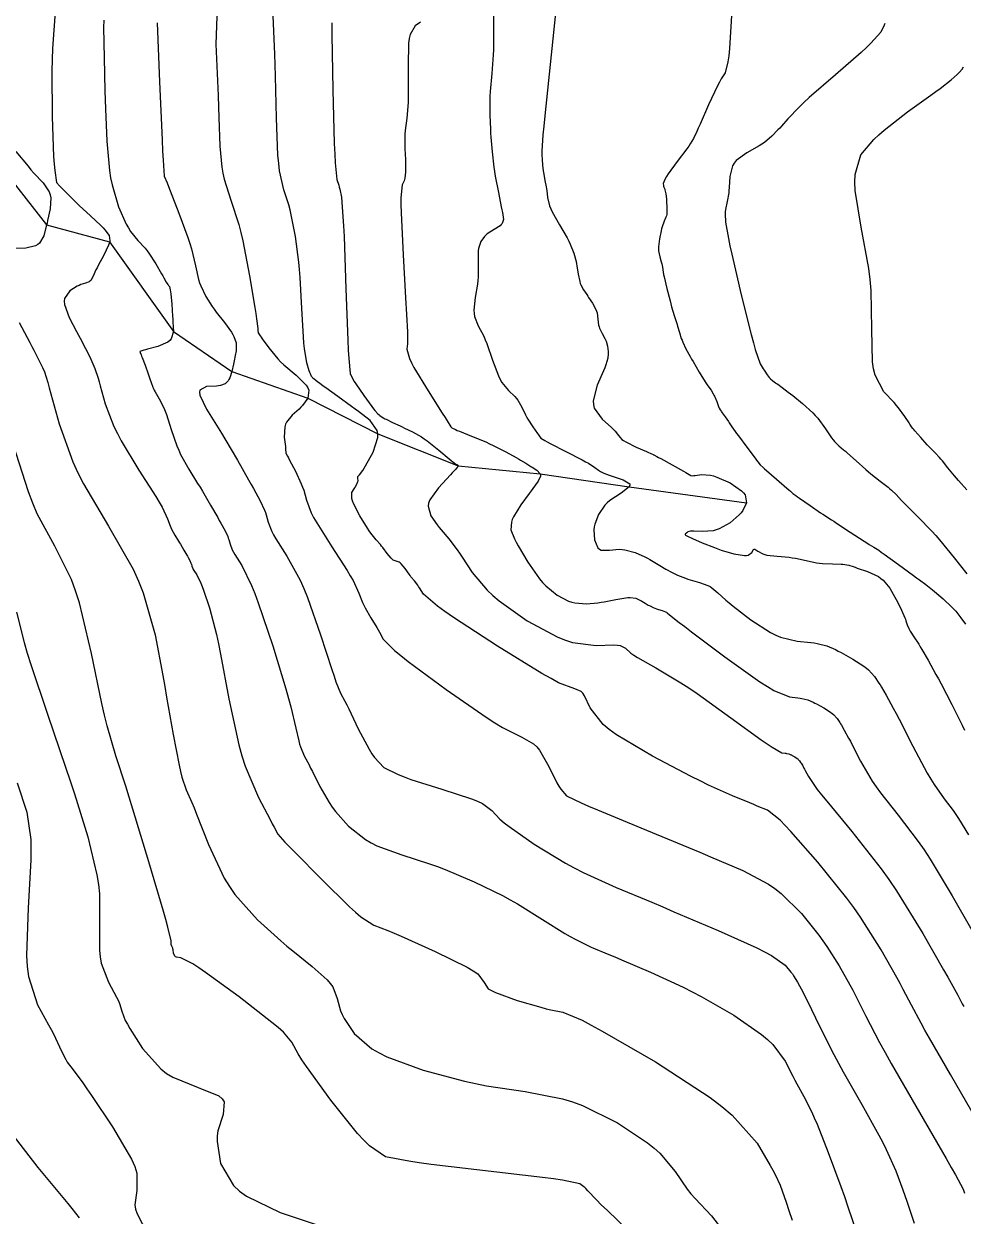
# Model space of a CAD drawing. Header units: metres. Extents: x 837117 to 838479, y 1189012 to 1191015.
# Drawn here: x 838246.1 to 838338.2, y 1189417.8 to 1189534.6 of the extents above; entities that cross this region are included whole.
import ezdxf

# ---------------------------------------------------------------- set-up
doc = ezdxf.new("R2010")
doc.units = ezdxf.units.M
doc.header["$LTSCALE"] = 0.3
for name, color, linetype in [('COTAS 10', 1, 'Continuous'), ('COTAS INT', 252, 'Continuous'), ('DRENAJE', 5, 'Continuous')]:
    doc.layers.add(name, color=color, linetype=linetype)

msp = doc.modelspace()

# ---------------------------------------------------------------- linework, layer by layer
at = {"layer": 'COTAS 10'}
for points in [[(838249.22, 1189535.81), (838248.96, 1189532.23), (838248.92, 1189531.14), (838248.9, 1189530), (838248.93, 1189525.53), (838249.07, 1189521.64), (838249.12, 1189520.88), (838249.17, 1189520.25), (838249.36, 1189519.1), (838249.65, 1189518.77), (838249.75, 1189518.65), (838249.87, 1189518.53), (838250.38, 1189518), (838251.08, 1189517.31), (838251.32, 1189517.09), (838251.58, 1189516.84), (838252.67, 1189515.83), (838253.7, 1189514.86), (838253.91, 1189514.64), (838254.1, 1189514.44), (838254.52, 1189513.91), (838254.58, 1189513.38), (838254.53, 1189513.18), (838254.46, 1189512.96), (838253.99, 1189511.97), (838253.44, 1189510.97), (838253.32, 1189510.74), (838253.21, 1189510.52), (838252.93, 1189509.9), (838252.7, 1189509.5), (838252.63, 1189509.42), (838252.54, 1189509.35), (838252.19, 1189509.23), (838251.72, 1189509.09), (838251.56, 1189509.01), (838251.38, 1189508.92), (838250.65, 1189508.47), (838250.14, 1189507.72), (838250.11, 1189507.45), (838250.13, 1189507.15), (838250.59, 1189505.85), (838251.31, 1189504.48), (838251.49, 1189504.14), (838251.66, 1189503.83), (838252.19, 1189502.83), (838252.61, 1189502), (838252.71, 1189501.78), (838252.81, 1189501.57), (838253.1, 1189500.86), (838253.42, 1189499.92), (838253.52, 1189499.57), (838253.64, 1189499.18), (838254.13, 1189497.42), (838254.97, 1189495.2), (838255.31, 1189494.51), (838255.69, 1189493.78), (838257.42, 1189490.92), (838259.08, 1189488.32), (838259.42, 1189487.76), (838259.7, 1189487.28), (838260.24, 1189486.13), (838260.47, 1189485.47), (838260.54, 1189485.29), (838260.62, 1189485.12), (838260.95, 1189484.53), (838261.31, 1189483.96), (838261.41, 1189483.8), (838261.5, 1189483.65), (838261.83, 1189483.08), (838262.12, 1189482.58), (838262.18, 1189482.47), (838262.24, 1189482.36), (838262.41, 1189482.05), (838262.52, 1189481.81), (838262.55, 1189481.75), (838262.57, 1189481.7), (838262.62, 1189481.51), (838262.71, 1189481.27), (838262.75, 1189481.19), (838262.81, 1189481.09), (838263.09, 1189480.65), (838263.49, 1189479.84), (838263.62, 1189479.51), (838263.76, 1189479.14), (838264.33, 1189477.41), (838265.02, 1189474.81), (838265.22, 1189473.89), (838265.43, 1189472.88), (838266.25, 1189468.5), (838267.22, 1189464), (838267.52, 1189462.92), (838267.84, 1189461.91), (838269.13, 1189458.84), (838270.27, 1189456.7), (838270.49, 1189456.28), (838270.68, 1189455.93), (838271.02, 1189455.27), (838271.73, 1189454.48), (838272.15, 1189454.05), (838272.66, 1189453.52), (838275.3, 1189450.83), (838278.06, 1189448.14), (838278.66, 1189447.6), (838279.18, 1189447.17), (838280.43, 1189446.34), (838281.82, 1189445.82), (838282.42, 1189445.56), (838283.12, 1189445.26), (838286.45, 1189443.77), (838289.59, 1189442.21), (838290.17, 1189441.87), (838290.63, 1189441.56), (838291.26, 1189440.74), (838291.65, 1189440.11), (838291.96, 1189439.93), (838292.35, 1189439.73), (838294.49, 1189438.97), (838296.82, 1189438.3), (838297.33, 1189438.16), (838297.79, 1189438.05), (838298.97, 1189437.82), (838300.85, 1189437.02), (838301.75, 1189436.55), (838302.82, 1189435.97), (838308.04, 1189432.95), (838313.39, 1189429.46), (838314.55, 1189428.57), (838315.56, 1189427.73), (838318, 1189424.97), (838319.27, 1189422.8), (838319.53, 1189422.33), (838319.76, 1189421.91), (838320.26, 1189420.87), (838320.84, 1189419.2), (838321.11, 1189418.39), (838321.43, 1189417.43)], [(838276.31, 1189534.72), (838276.33, 1189533.56), (838276.44, 1189528.15), (838276.57, 1189522.92), (838276.61, 1189521.88), (838276.65, 1189521.02), (838276.83, 1189519.39), (838277.01, 1189518.83), (838277.06, 1189518.64), (838277.1, 1189518.45), (838277.26, 1189517.65), (838277.42, 1189515.74), (838277.46, 1189514.84), (838277.52, 1189513.79), (838277.71, 1189508.68), (838277.9, 1189503.66), (838277.94, 1189502.68), (838277.99, 1189501.86), (838278.11, 1189500.37), (838278.38, 1189499.83), (838278.51, 1189499.61), (838278.67, 1189499.36), (838279.46, 1189498.22), (838280.25, 1189497.14), (838280.41, 1189496.92), (838280.55, 1189496.75), (838280.83, 1189496.42), (838280.95, 1189496.33), (838280.99, 1189496.3), (838281.02, 1189496.27), (838281.16, 1189496.17), (838281.42, 1189496.01), (838281.53, 1189495.95), (838281.66, 1189495.89), (838282.27, 1189495.59), (838283.02, 1189495.24), (838283.23, 1189495.14), (838283.44, 1189495.04), (838284.22, 1189494.67), (838285.1, 1189494.17), (838285.38, 1189493.98), (838285.66, 1189493.77), (838286.81, 1189492.86), (838287.81, 1189492.02), (838288.01, 1189491.86), (838288.17, 1189491.73), (838288.46, 1189491.5), (838288.52, 1189491.48), (838288.54, 1189491.47), (838288.56, 1189491.46), (838288.64, 1189491.42), (838288.69, 1189491.36), (838288.69, 1189491.34), (838288.69, 1189491.32), (838288.66, 1189491.24), (838288.58, 1189491.15), (838288.56, 1189491.12), (838288.53, 1189491.09), (838288.44, 1189490.98), (838288.12, 1189490.64), (838287.96, 1189490.46), (838286.77, 1189489.19), (838285.92, 1189487.99), (838285.81, 1189487.69), (838285.75, 1189487.39), (838286.01, 1189486.44), (838286.66, 1189485.55), (838286.85, 1189485.31), (838287.05, 1189485.06), (838287.79, 1189484.17), (838288.61, 1189483.11), (838288.85, 1189482.77), (838289.11, 1189482.4), (838290.09, 1189480.88), (838291.54, 1189479.14), (838292.09, 1189478.63), (838292.71, 1189478.11), (838295.48, 1189476.16), (838298.46, 1189474.56), (838299.21, 1189474.27), (838299.92, 1189474.04), (838302.24, 1189473.75), (838303.96, 1189473.79), (838304.3, 1189473.77), (838304.58, 1189473.73), (838305.09, 1189473.48), (838305.62, 1189472.97), (838305.91, 1189472.78), (838306.26, 1189472.55), (838308.06, 1189471.55), (838310.52, 1189470.09), (838311.3, 1189469.58), (838312.12, 1189469.03), (838315.43, 1189466.66), (838318.38, 1189464.51), (838318.97, 1189464.1), (838319.46, 1189463.77), (838320.43, 1189463.23), (838320.74, 1189463.2), (838320.82, 1189463.19), (838320.89, 1189463.17), (838321.1, 1189463.12), (838321.29, 1189463.04), (838321.36, 1189463.01), (838321.42, 1189462.97), (838321.68, 1189462.83), (838321.93, 1189462.67), (838321.98, 1189462.62), (838322.03, 1189462.58), (838322.16, 1189462.44), (838322.26, 1189462.29), (838322.29, 1189462.25), (838322.32, 1189462.2), (838322.43, 1189462.02), (838322.58, 1189461.73), (838322.64, 1189461.61), (838322.71, 1189461.48), (838323.02, 1189460.89), (838323.89, 1189459.64), (838324.31, 1189459.1), (838324.81, 1189458.48), (838327.27, 1189455.53), (838330.15, 1189451.87), (838330.91, 1189450.8), (838331.66, 1189449.7), (838334.23, 1189445.53), (838336.27, 1189441.97), (838336.67, 1189441.25), (838337.01, 1189440.66), (838337.65, 1189439.48), (838337.97, 1189438.88), (838338.1, 1189438.65), (838338.25, 1189438.38)], [(838330.51, 1189534.67), (838330.46, 1189534.5), (838330.11, 1189533.83), (838329.15, 1189532.74), (838328.71, 1189532.31), (838328.19, 1189531.83), (838325.66, 1189529.62), (838323.11, 1189527.4), (838322.57, 1189526.91), (838322.1, 1189526.47), (838321, 1189525.34), (838320.38, 1189524.61), (838320.21, 1189524.42), (838320.04, 1189524.24), (838319.44, 1189523.62), (838318.71, 1189523.02), (838318.45, 1189522.85), (838318.18, 1189522.67), (838317, 1189522.01), (838315.94, 1189521.24), (838315.74, 1189520.99), (838315.58, 1189520.73), (838315.31, 1189519.67), (838315.27, 1189518.59), (838315.24, 1189518.32), (838315.21, 1189518.06), (838315.05, 1189517.22), (838314.9, 1189516.45), (838314.88, 1189516.23), (838314.86, 1189516.01), (838314.89, 1189515.2), (838315.18, 1189513.61), (838315.33, 1189512.9), (838315.52, 1189512.07), (838316.44, 1189508.1), (838317.42, 1189504.19), (838317.63, 1189503.39), (838317.82, 1189502.72), (838318.3, 1189501.34), (838318.6, 1189500.83), (838318.68, 1189500.71), (838318.75, 1189500.6), (838318.98, 1189500.25), (838319.19, 1189499.98), (838319.25, 1189499.91), (838319.31, 1189499.85), (838319.53, 1189499.66), (838319.81, 1189499.46), (838319.91, 1189499.39), (838320.01, 1189499.32), (838320.45, 1189499), (838321.05, 1189498.55), (838321.26, 1189498.39), (838321.49, 1189498.21), (838322.45, 1189497.44), (838323.45, 1189496.53), (838323.69, 1189496.26), (838323.93, 1189495.99), (838324.68, 1189494.97), (838325.29, 1189494.07), (838325.44, 1189493.88), (838325.57, 1189493.71), (838325.99, 1189493.29), (838326.47, 1189492.91), (838326.64, 1189492.76), (838326.84, 1189492.59), (838327.69, 1189491.83), (838328.64, 1189490.98), (838328.9, 1189490.76), (838329.15, 1189490.55), (838330.05, 1189489.84), (838330.83, 1189489.23), (838331.01, 1189489.08), (838331.17, 1189488.94), (838331.61, 1189488.51), (838332.14, 1189487.94), (838332.36, 1189487.72), (838332.6, 1189487.48), (838333.74, 1189486.35), (838335.11, 1189484.94), (838335.49, 1189484.51), (838335.88, 1189484.07), (838337.31, 1189482.32), (838338.53, 1189480.76)], [(838251.61, 1189417.68), (838250.88, 1189418.6), (838250.48, 1189419.08), (838250, 1189419.67), (838247.56, 1189422.6), (838244.91, 1189426.03)]]:
    msp.add_lwpolyline(points, dxfattribs=at)
at = {"layer": 'COTAS INT'}
for points in [[(838265.14, 1189538.08), (838264.97, 1189532.65), (838265.19, 1189527.62), (838265.23, 1189526.48), (838265.27, 1189525.45), (838265.35, 1189522.65), (838265.54, 1189520.58), (838265.64, 1189520.01), (838265.77, 1189519.43), (838266.43, 1189517.37), (838267.2, 1189514.98), (838267.41, 1189514.2), (838267.6, 1189513.37), (838268.26, 1189509.94), (838268.77, 1189506.86), (838268.87, 1189506.25), (838268.95, 1189505.74), (838269.08, 1189504.79), (838269.09, 1189504.57), (838269.09, 1189504.52), (838269.1, 1189504.47), (838269.12, 1189504.36), (838269.29, 1189504.08), (838269.39, 1189503.94), (838269.51, 1189503.76), (838270.14, 1189502.88), (838271.03, 1189501.81), (838271.31, 1189501.51), (838271.61, 1189501.23), (838272.84, 1189500.2), (838273.82, 1189499.24), (838273.97, 1189498.99), (838274.06, 1189498.75), (838273.96, 1189497.96), (838273.45, 1189497.26), (838273.29, 1189497.08), (838273.12, 1189496.9), (838272.45, 1189496.3), (838271.88, 1189495.62), (838271.78, 1189495.4), (838271.71, 1189495.16), (838271.67, 1189494.14), (838271.77, 1189493.23), (838271.78, 1189493.05), (838271.8, 1189492.91), (838271.81, 1189492.67), (838271.81, 1189492.64), (838271.81, 1189492.62), (838271.81, 1189492.62), (838271.83, 1189492.58), (838271.98, 1189492.28), (838272.07, 1189492.11), (838272.18, 1189491.9), (838272.75, 1189490.82), (838273.33, 1189489.58), (838273.46, 1189489.26), (838273.57, 1189488.96), (838273.83, 1189487.98), (838274.3, 1189486.73), (838274.54, 1189486.26), (838274.84, 1189485.74), (838276.32, 1189483.41), (838277.82, 1189481.09), (838278.13, 1189480.57), (838278.4, 1189480.11), (838278.97, 1189478.87), (838279.32, 1189477.96), (838279.45, 1189477.7), (838279.58, 1189477.43), (838280.16, 1189476.43), (838280.74, 1189475.49), (838280.88, 1189475.26), (838281, 1189475.04), (838281.36, 1189474.36), (838282.48, 1189473.23), (838283.08, 1189472.74), (838283.82, 1189472.16), (838287.53, 1189469.41), (838291.44, 1189466.7), (838292.29, 1189466.16), (838293.04, 1189465.7), (838294.94, 1189464.76), (838296.1, 1189464.1), (838296.4, 1189463.81), (838296.68, 1189463.47), (838297.6, 1189461.87), (838298.37, 1189460.28), (838298.57, 1189459.94), (838298.75, 1189459.66), (838299.33, 1189459.01), (838300.76, 1189458.32), (838301.48, 1189458), (838302.34, 1189457.64), (838306.59, 1189455.87), (838311.26, 1189453.95), (838312.38, 1189453.48), (838313.43, 1189453.04), (838316.59, 1189451.71), (838319.1, 1189450.36), (838319.74, 1189449.92), (838320.35, 1189449.44), (838322.35, 1189447.47), (838324.04, 1189445.37), (838324.45, 1189444.81), (838324.84, 1189444.26), (838326.05, 1189442.35), (838327.09, 1189440.49), (838327.36, 1189439.96), (838327.64, 1189439.44), (838328.6, 1189437.5), (838329.99, 1189434.85), (838330.53, 1189433.87), (838331.14, 1189432.79), (838333.9, 1189427.99), (838336.51, 1189423.5), (838337.02, 1189422.61), (838337.44, 1189421.87), (838338.18, 1189420.49), (838338.33, 1189420.09)], [(838253.98, 1189534.98), (838253.97, 1189534.26), (838254.01, 1189531.29), (838254.1, 1189528.06), (838254.13, 1189527.18), (838254.16, 1189526.29), (838254.28, 1189523.14), (838254.54, 1189520.25), (838254.65, 1189519.53), (838254.79, 1189518.85), (838255.43, 1189516.69), (838256.19, 1189515.01), (838256.39, 1189514.64), (838256.6, 1189514.3), (838257.32, 1189513.4), (838258.03, 1189512.65), (838258.22, 1189512.41), (838258.41, 1189512.16), (838259.08, 1189511.11), (838259.64, 1189510.15), (838259.76, 1189509.94), (838259.86, 1189509.76), (838260.11, 1189509.33), (838260.25, 1189509.11), (838260.29, 1189509.06), (838260.32, 1189509.01), (838260.41, 1189508.89), (838260.49, 1189508.56), (838260.52, 1189508.39), (838260.54, 1189508.19), (838260.64, 1189507.16), (838260.72, 1189505.98), (838260.74, 1189505.69), (838260.76, 1189505.41), (838260.81, 1189504.5), (838260.6, 1189503.77), (838260.45, 1189503.6), (838260.27, 1189503.45), (838259.28, 1189503.02), (838258.27, 1189502.75), (838258.07, 1189502.69), (838257.91, 1189502.65), (838257.6, 1189502.57), (838257.54, 1189502.54), (838257.53, 1189502.53), (838257.53, 1189502.52), (838257.54, 1189502.45), (838257.64, 1189502.21), (838257.69, 1189502.09), (838257.75, 1189501.94), (838258.04, 1189501.18), (838258.34, 1189500.34), (838258.41, 1189500.15), (838258.47, 1189499.96), (838258.65, 1189499.41), (838258.84, 1189498.89), (838258.92, 1189498.73), (838259.01, 1189498.57), (838259.4, 1189497.91), (838259.87, 1189497.01), (838260, 1189496.7), (838260.13, 1189496.36), (838260.59, 1189494.89), (838261.14, 1189493.28), (838261.32, 1189492.86), (838261.51, 1189492.44), (838262.32, 1189491), (838263.18, 1189489.62), (838263.42, 1189489.24), (838263.65, 1189488.86), (838264.45, 1189487.49), (838265.14, 1189486.28), (838265.3, 1189485.99), (838265.45, 1189485.73), (838265.86, 1189484.97), (838266.13, 1189484.4), (838266.18, 1189484.25), (838266.23, 1189484.12), (838266.35, 1189483.66), (838266.57, 1189483.09), (838266.68, 1189482.88), (838266.82, 1189482.64), (838267.5, 1189481.57), (838268.46, 1189479.62), (838268.78, 1189478.82), (838269.12, 1189477.91), (838270.53, 1189473.71), (838271.82, 1189469.48), (838272.09, 1189468.55), (838272.31, 1189467.73), (838272.81, 1189465.65), (838273.08, 1189464.39), (838273.17, 1189464.08), (838273.26, 1189463.8), (838273.62, 1189462.94), (838274.09, 1189462.03), (838274.25, 1189461.72), (838274.42, 1189461.38), (838275.14, 1189459.93), (838276.06, 1189458.34), (838276.35, 1189457.91), (838276.67, 1189457.49), (838277.96, 1189456.03), (838279.62, 1189454.73), (838280.17, 1189454.42), (838280.75, 1189454.12), (838283.18, 1189453.23), (838285.9, 1189452.36), (838286.67, 1189452.08), (838287.44, 1189451.79), (838290.28, 1189450.59), (838293.05, 1189449.23), (838293.79, 1189448.83), (838294.51, 1189448.43), (838296.97, 1189446.91), (838299.15, 1189445.54), (838299.68, 1189445.24), (838300.18, 1189444.96), (838301.74, 1189444.2), (838303.46, 1189443.48), (838304.07, 1189443.23), (838304.72, 1189442.95), (838307.55, 1189441.74), (838310.74, 1189440.26), (838311.62, 1189439.81), (838312.51, 1189439.34), (838315.71, 1189437.51), (838318.43, 1189435.64), (838319.02, 1189435.14), (838319.53, 1189434.66), (838320.76, 1189433.02), (838321.5, 1189431.55), (838321.7, 1189431.17), (838321.89, 1189430.8), (838322.57, 1189429.57), (838323.35, 1189428.03), (838323.6, 1189427.47), (838323.87, 1189426.84), (838324.97, 1189424.06), (838326.2, 1189420.73), (838326.55, 1189419.75), (838326.9, 1189418.75), (838328.19, 1189414.93)], [(838339.03, 1189428.08), (838336.93, 1189431.72), (838334.88, 1189435.27), (838334.44, 1189436.04), (838334.06, 1189436.74), (838333.13, 1189438.49), (838332.32, 1189440.05), (838332.02, 1189440.61), (838331.68, 1189441.23), (838330.14, 1189443.94), (838328.12, 1189447.14), (838327.46, 1189448.06), (838326.77, 1189449), (838323.94, 1189452.52), (838321.31, 1189455.51), (838320.74, 1189456.11), (838320.24, 1189456.61), (838319.01, 1189457.59), (838318.01, 1189458.01), (838317.66, 1189458.16), (838317.27, 1189458.32), (838315.59, 1189459.01), (838313.23, 1189460.07), (838312.42, 1189460.47), (838311.53, 1189460.91), (838307.74, 1189462.88), (838304.22, 1189464.98), (838303.5, 1189465.51), (838302.9, 1189466.01), (838301.64, 1189467.64), (838301.09, 1189468.82), (838300.93, 1189469.05), (838300.76, 1189469.22), (838300.12, 1189469.48), (838298.55, 1189470.09), (838297.8, 1189470.5), (838296.91, 1189471), (838292.55, 1189473.67), (838288.25, 1189476.48), (838287.39, 1189477.07), (838286.68, 1189477.59), (838285.32, 1189478.77), (838284.93, 1189479.37), (838284.83, 1189479.52), (838284.74, 1189479.66), (838284.41, 1189480.07), (838284.08, 1189480.47), (838283.99, 1189480.6), (838283.89, 1189480.73), (838283.5, 1189481.27), (838283.11, 1189481.74), (838283.02, 1189481.83), (838282.93, 1189481.9), (838282.63, 1189482), (838282.33, 1189482.11), (838282.24, 1189482.19), (838282.14, 1189482.28), (838281.74, 1189482.76), (838281.32, 1189483.33), (838281.2, 1189483.48), (838281.08, 1189483.62), (838280.66, 1189484.1), (838280.16, 1189484.74), (838280, 1189484.98), (838279.82, 1189485.24), (838279.07, 1189486.44), (838278.44, 1189487.63), (838278.34, 1189487.89), (838278.28, 1189488.12), (838278.3, 1189488.71), (838278.52, 1189489.08), (838278.57, 1189489.18), (838278.62, 1189489.26), (838278.78, 1189489.55), (838278.88, 1189489.79), (838278.89, 1189489.85), (838278.9, 1189489.9), (838278.88, 1189490.09), (838278.86, 1189490.25), (838278.88, 1189490.29), (838278.9, 1189490.33), (838279.04, 1189490.46), (838279.35, 1189490.88), (838279.49, 1189491.09), (838279.64, 1189491.35), (838280.36, 1189492.67), (838280.83, 1189494.12), (838280.83, 1189494.47), (838280.77, 1189494.79), (838280.07, 1189495.78), (838278.94, 1189496.65), (838278.6, 1189496.9), (838278.25, 1189497.16), (838276.92, 1189498.12), (838275.74, 1189498.97), (838275.49, 1189499.15), (838275.27, 1189499.31), (838274.78, 1189499.67), (838274.55, 1189499.85), (838274.5, 1189499.9), (838274.45, 1189499.94), (838274.34, 1189500.07), (838274.22, 1189500.34), (838274.18, 1189500.48), (838274.12, 1189500.64), (838273.89, 1189501.42), (838273.64, 1189502.82), (838273.59, 1189503.36), (838273.54, 1189503.97), (838273.4, 1189506.74), (838273.23, 1189509.77), (838273.17, 1189510.55), (838273.09, 1189511.3), (838272.76, 1189513.79), (838272.35, 1189515.91), (838272.23, 1189516.42), (838272.11, 1189516.9), (838271.63, 1189518.38), (838271.21, 1189520.23), (838271.13, 1189520.94), (838271.05, 1189521.75), (838270.89, 1189525.4), (838270.8, 1189529.5), (838270.77, 1189530.6), (838270.74, 1189531.67), (838270.59, 1189535.4)], [(838292.15, 1189535.97), (838292.17, 1189534.29), (838292.18, 1189532.57), (838292.17, 1189532.08), (838292.14, 1189531.59), (838292, 1189529.75), (838291.84, 1189527.99), (838291.82, 1189527.54), (838291.8, 1189527.11), (838291.8, 1189525.67), (838291.86, 1189524.32), (838291.88, 1189523.93), (838291.9, 1189523.54), (838292.02, 1189522.09), (838292.2, 1189520.58), (838292.26, 1189520.16), (838292.33, 1189519.72), (838292.64, 1189518.11), (838292.93, 1189516.71), (838292.99, 1189516.4), (838293.04, 1189516.14), (838293.13, 1189515.48), (838293.01, 1189515.07), (838292.92, 1189514.96), (838292.81, 1189514.85), (838292.22, 1189514.47), (838291.56, 1189514.06), (838291.41, 1189513.94), (838291.28, 1189513.81), (838290.92, 1189513.3), (838290.71, 1189512.63), (838290.68, 1189512.39), (838290.66, 1189512.14), (838290.66, 1189511.06), (838290.66, 1189509.83), (838290.63, 1189509.48), (838290.6, 1189509.12), (838290.38, 1189507.81), (838290.25, 1189506.57), (838290.27, 1189506.26), (838290.31, 1189505.97), (838290.68, 1189505.04), (838291.21, 1189504.03), (838291.36, 1189503.68), (838291.51, 1189503.31), (838292.06, 1189501.7), (838292.65, 1189500.14), (838292.82, 1189499.8), (838292.99, 1189499.49), (838293.65, 1189498.7), (838294.26, 1189498.11), (838294.41, 1189497.94), (838294.54, 1189497.76), (838294.93, 1189497.07), (838295.3, 1189496.33), (838295.41, 1189496.12), (838295.54, 1189495.91), (838296.03, 1189495.15), (838296.48, 1189494.51), (838296.56, 1189494.38), (838296.64, 1189494.27), (838296.79, 1189494.06), (838297.2, 1189493.81), (838297.44, 1189493.68), (838297.73, 1189493.53), (838299.26, 1189492.75), (838300.84, 1189491.92), (838301.17, 1189491.74), (838301.46, 1189491.58), (838302.11, 1189491.16), (838302.46, 1189490.9), (838302.55, 1189490.84), (838302.65, 1189490.78), (838302.99, 1189490.61), (838303.49, 1189490.42), (838303.68, 1189490.35), (838303.89, 1189490.28), (838304.86, 1189489.97), (838305.51, 1189489.56), (838305.53, 1189489.43), (838305.47, 1189489.28), (838304.68, 1189488.66), (838303.57, 1189487.93), (838303.31, 1189487.71), (838303.08, 1189487.48), (838302.44, 1189486.58), (838302.08, 1189485.62), (838302.03, 1189485.35), (838302, 1189485.08), (838302.05, 1189484.08), (838302.39, 1189483.31), (838302.54, 1189483.18), (838302.71, 1189483.08), (838303.52, 1189483.06), (838304.49, 1189483.16), (838304.77, 1189483.15), (838305.04, 1189483.11), (838306.04, 1189482.83), (838306.99, 1189482.41), (838307.24, 1189482.28), (838307.48, 1189482.16), (838308.29, 1189481.68), (838309.05, 1189481.22), (838309.26, 1189481.1), (838309.47, 1189480.99), (838310.21, 1189480.63), (838310.99, 1189480.32), (838311.22, 1189480.24), (838311.45, 1189480.16), (838312.34, 1189479.91), (838313.17, 1189479.61), (838313.38, 1189479.5), (838313.57, 1189479.39), (838314.14, 1189478.9), (838314.93, 1189478.17), (838315.26, 1189477.9), (838315.64, 1189477.59), (838317.38, 1189476.26), (838319.32, 1189475.01), (838319.82, 1189474.76), (838320.3, 1189474.56), (838321.91, 1189474.17), (838323.26, 1189474.03), (838323.58, 1189473.98), (838323.89, 1189473.93), (838324.81, 1189473.69), (838325.68, 1189473.33), (838325.95, 1189473.19), (838326.24, 1189473.05), (838327.39, 1189472.41), (838328.46, 1189471.71), (838328.7, 1189471.52), (838328.92, 1189471.34), (838329.5, 1189470.71), (838329.93, 1189470.06), (838330.05, 1189469.87), (838330.18, 1189469.66), (838330.65, 1189468.87), (838331.34, 1189467.59), (838331.61, 1189467.08), (838331.91, 1189466.51), (838333.25, 1189463.89), (838334.67, 1189461.24), (838335.01, 1189460.65), (838335.34, 1189460.12), (838336.33, 1189458.71), (838337.22, 1189457.56), (838337.47, 1189457.18), (838337.73, 1189456.79), (838338.71, 1189455.18)], [(838298.24, 1189535.68), (838297.71, 1189530.66), (838297.19, 1189525.61), (838297.09, 1189524.6), (838297.01, 1189523.76), (838296.89, 1189522.15), (838296.91, 1189521.64), (838296.92, 1189521.49), (838296.93, 1189521.34), (838296.98, 1189520.79), (838297.04, 1189520.22), (838297.07, 1189520.06), (838297.09, 1189519.89), (838297.21, 1189519.28), (838297.33, 1189518.65), (838297.36, 1189518.47), (838297.38, 1189518.29), (838297.45, 1189517.62), (838297.66, 1189516.79), (838297.78, 1189516.51), (838297.92, 1189516.21), (838298.64, 1189514.95), (838299.39, 1189513.67), (838299.55, 1189513.35), (838299.69, 1189513.06), (838300.05, 1189512.15), (838300.25, 1189511.35), (838300.3, 1189511.13), (838300.34, 1189510.91), (838300.47, 1189510.11), (838300.61, 1189509.38), (838300.67, 1189509.21), (838300.72, 1189509.05), (838300.98, 1189508.56), (838301.3, 1189508.11), (838301.4, 1189507.97), (838301.49, 1189507.82), (838301.87, 1189507.26), (838302.2, 1189506.65), (838302.26, 1189506.48), (838302.31, 1189506.31), (838302.4, 1189505.7), (838302.47, 1189505.12), (838302.51, 1189504.96), (838302.56, 1189504.81), (838302.81, 1189504.31), (838303.08, 1189503.82), (838303.14, 1189503.68), (838303.2, 1189503.55), (838303.34, 1189503.04), (838303.41, 1189502.55), (838303.41, 1189502.42), (838303.41, 1189502.3), (838303.38, 1189501.87), (838303.17, 1189501.22), (838303.07, 1189500.95), (838302.94, 1189500.64), (838302.32, 1189499.22), (838301.93, 1189497.7), (838301.95, 1189497.33), (838302.03, 1189496.98), (838302.8, 1189495.9), (838303.74, 1189495.08), (838303.93, 1189494.9), (838304.09, 1189494.74), (838304.4, 1189494.29), (838304.74, 1189493.92), (838304.91, 1189493.8), (838305.12, 1189493.68), (838306.14, 1189493.17), (838307.16, 1189492.73), (838307.35, 1189492.65), (838307.51, 1189492.57), (838307.8, 1189492.45), (838307.84, 1189492.42), (838307.85, 1189492.42), (838307.86, 1189492.41), (838307.88, 1189492.4), (838308.16, 1189492.25), (838308.33, 1189492.15), (838308.55, 1189492.04), (838309.66, 1189491.43), (838310.79, 1189490.82), (838311.01, 1189490.69), (838311.19, 1189490.59), (838311.5, 1189490.4), (838311.68, 1189490.37), (838311.79, 1189490.38), (838311.91, 1189490.39), (838312.54, 1189490.47), (838313.44, 1189490.42), (838313.73, 1189490.35), (838314.05, 1189490.24), (838315.35, 1189489.66), (838316.46, 1189488.9), (838316.66, 1189488.69), (838316.81, 1189488.48), (838316.95, 1189487.72), (838316.59, 1189486.95), (838316.43, 1189486.74), (838316.25, 1189486.53), (838315.35, 1189485.76), (838314.28, 1189485.16), (838313.98, 1189485.06), (838313.69, 1189484.97), (838312.65, 1189484.89), (838311.8, 1189484.94), (838311.62, 1189484.95), (838311.48, 1189484.94), (838311.2, 1189484.87), (838311.11, 1189484.78), (838311.08, 1189484.76), (838311.06, 1189484.74), (838310.97, 1189484.68), (838310.93, 1189484.63), (838310.93, 1189484.62), (838310.93, 1189484.6), (838310.99, 1189484.55), (838311.3, 1189484.39), (838311.46, 1189484.32), (838311.65, 1189484.23), (838312.62, 1189483.8), (838313.81, 1189483.32), (838314.15, 1189483.2), (838314.48, 1189483.08), (838315.72, 1189482.72), (838316.75, 1189482.54), (838316.95, 1189482.55), (838317.13, 1189482.57), (838317.47, 1189482.86), (838317.64, 1189483.15), (838317.7, 1189483.17), (838317.76, 1189483.18), (838318.05, 1189482.99), (838318.54, 1189482.71), (838318.74, 1189482.65), (838318.96, 1189482.59), (838319.97, 1189482.48), (838321.12, 1189482.38), (838321.43, 1189482.33), (838321.74, 1189482.28), (838322.81, 1189482.05), (838323.83, 1189481.84), (838324.12, 1189481.8), (838324.4, 1189481.76), (838325.39, 1189481.72), (838326.23, 1189481.7), (838326.41, 1189481.69), (838326.58, 1189481.68), (838326.97, 1189481.61), (838327.42, 1189481.46), (838327.6, 1189481.4), (838327.81, 1189481.32), (838328.82, 1189480.98), (838329.88, 1189480.48), (838330.12, 1189480.31), (838330.35, 1189480.12), (838331, 1189479.34), (838331.49, 1189478.47), (838331.62, 1189478.24), (838331.74, 1189478), (838332.14, 1189477.18), (838332.46, 1189476.46), (838332.52, 1189476.3), (838332.58, 1189476.16), (838332.71, 1189475.75), (838332.85, 1189475.39), (838332.92, 1189475.27), (838332.99, 1189475.13), (838333.35, 1189474.58), (838333.83, 1189473.85), (838333.98, 1189473.61), (838334.14, 1189473.35), (838334.76, 1189472.29), (838335.52, 1189470.91), (838335.76, 1189470.46), (838336.02, 1189469.98), (838337.06, 1189467.97), (838338.08, 1189465.94), (838338.32, 1189465.44)], [(838315.51, 1189535.98), (838315.28, 1189532.23), (838315.21, 1189531.5), (838315.14, 1189530.9), (838314.88, 1189529.84), (838314.46, 1189529.24), (838314.3, 1189528.92), (838314.11, 1189528.55), (838313.24, 1189526.68), (838312.4, 1189524.79), (838312.23, 1189524.41), (838312.08, 1189524.08), (838311.77, 1189523.41), (838311.44, 1189522.89), (838311.29, 1189522.66), (838311.1, 1189522.4), (838310.17, 1189521.16), (838309.28, 1189519.93), (838309.11, 1189519.68), (838308.98, 1189519.46), (838308.78, 1189518.99), (838308.81, 1189518.79), (838308.82, 1189518.75), (838308.83, 1189518.72), (838308.87, 1189518.64), (838308.92, 1189518.51), (838308.94, 1189518.44), (838308.96, 1189518.36), (838309.04, 1189517.98), (838309.11, 1189517.49), (838309.12, 1189517.35), (838309.13, 1189517.21), (838309.16, 1189516.69), (838309.16, 1189516.25), (838309.16, 1189516.16), (838309.16, 1189516.09), (838309.15, 1189515.95), (838309.11, 1189515.83), (838309.08, 1189515.77), (838309.05, 1189515.69), (838308.89, 1189515.3), (838308.69, 1189514.74), (838308.64, 1189514.56), (838308.6, 1189514.37), (838308.43, 1189513.58), (838308.34, 1189512.78), (838308.34, 1189512.59), (838308.34, 1189512.4), (838308.45, 1189511.81), (838308.6, 1189511.33), (838308.63, 1189511.22), (838308.65, 1189511.11), (838308.71, 1189510.78), (838308.79, 1189510.3), (838308.83, 1189510.09), (838308.89, 1189509.85), (838309.15, 1189508.72), (838309.46, 1189507.5), (838309.54, 1189507.2), (838309.61, 1189506.92), (838309.88, 1189506.07), (838310.1, 1189505.36), (838310.16, 1189505.18), (838310.21, 1189505), (838310.38, 1189504.4), (838310.57, 1189503.8), (838310.64, 1189503.63), (838310.71, 1189503.46), (838311.02, 1189502.8), (838311.43, 1189502.03), (838311.57, 1189501.79), (838311.72, 1189501.54), (838312.33, 1189500.51), (838312.92, 1189499.57), (838313.05, 1189499.36), (838313.17, 1189499.18), (838313.48, 1189498.73), (838313.69, 1189498.38), (838313.75, 1189498.27), (838313.81, 1189498.15), (838314.04, 1189497.63), (838314.22, 1189497.16), (838314.26, 1189497.06), (838314.29, 1189496.99), (838314.37, 1189496.83), (838314.47, 1189496.69), (838314.52, 1189496.62), (838314.58, 1189496.54), (838314.87, 1189496.12), (838315.19, 1189495.67), (838315.26, 1189495.56), (838315.33, 1189495.46), (838315.52, 1189495.16), (838315.84, 1189494.71), (838315.99, 1189494.51), (838316.16, 1189494.27), (838316.99, 1189493.16), (838317.8, 1189492.09), (838317.95, 1189491.88), (838318.08, 1189491.71), (838318.31, 1189491.42), (838318.58, 1189491.18), (838318.73, 1189491.05), (838318.93, 1189490.88), (838319.91, 1189490.02), (838320.9, 1189489.16), (838321.09, 1189488.99), (838321.25, 1189488.85), (838321.51, 1189488.62), (838321.79, 1189488.43), (838321.95, 1189488.31), (838322.15, 1189488.17), (838323.18, 1189487.46), (838324.22, 1189486.74), (838324.43, 1189486.6), (838324.59, 1189486.49), (838324.91, 1189486.28), (838325.29, 1189486.04), (838325.51, 1189485.9), (838325.77, 1189485.73), (838327.12, 1189484.85), (838328.48, 1189483.96), (838328.75, 1189483.79), (838328.98, 1189483.64), (838329.44, 1189483.37), (838329.91, 1189483.06), (838330.15, 1189482.89), (838330.43, 1189482.69), (838331.85, 1189481.66), (838333.31, 1189480.58), (838333.62, 1189480.36), (838333.89, 1189480.16), (838334.52, 1189479.7), (838335.01, 1189479.33), (838335.18, 1189479.18), (838335.38, 1189479.02), (838336.23, 1189478.29), (838337.09, 1189477.5), (838337.28, 1189477.29), (838337.46, 1189477.1), (838337.96, 1189476.46), (838338.4, 1189475.83)], [(838259.2, 1189534.72), (838259.44, 1189528.96), (838259.69, 1189523.26), (838259.74, 1189522.16), (838259.79, 1189521.26), (838259.91, 1189519.72), (838260.18, 1189519.05), (838260.32, 1189518.69), (838260.48, 1189518.26), (838261.33, 1189516.1), (838262.21, 1189513.7), (838262.4, 1189513.12), (838262.57, 1189512.58), (838262.96, 1189510.92), (838263.26, 1189509.6), (838263.37, 1189509.26), (838263.48, 1189508.95), (838263.98, 1189507.91), (838264.6, 1189506.95), (838264.79, 1189506.68), (838264.99, 1189506.4), (838265.8, 1189505.37), (838266.49, 1189504.42), (838266.63, 1189504.2), (838266.74, 1189503.99), (838266.94, 1189503.37), (838266.96, 1189502.87), (838266.95, 1189502.74), (838266.94, 1189502.6), (838266.87, 1189502.13), (838266.76, 1189501.62), (838266.72, 1189501.45), (838266.68, 1189501.28), (838266.52, 1189500.58), (838266.32, 1189499.94), (838266.25, 1189499.79), (838266.18, 1189499.67), (838265.89, 1189499.36), (838265.41, 1189499.2), (838265.22, 1189499.17), (838265.01, 1189499.14), (838264.06, 1189499.1), (838263.39, 1189498.75), (838263.35, 1189498.54), (838263.39, 1189498.27), (838264.06, 1189496.87), (838265.2, 1189495.05), (838265.52, 1189494.52), (838265.85, 1189493.98), (838267.07, 1189491.9), (838268.17, 1189489.97), (838268.42, 1189489.52), (838268.65, 1189489.1), (838269.3, 1189487.9), (838269.73, 1189486.99), (838269.82, 1189486.76), (838269.9, 1189486.54), (838270.09, 1189485.82), (838270.44, 1189484.91), (838270.61, 1189484.57), (838270.83, 1189484.19), (838271.91, 1189482.49), (838273.22, 1189480.12), (838273.58, 1189479.32), (838273.94, 1189478.45), (838275.23, 1189474.77), (838276.31, 1189471.4), (838276.54, 1189470.73), (838276.73, 1189470.16), (838277.19, 1189469.05), (838277.6, 1189468.28), (838277.78, 1189467.93), (838277.98, 1189467.52), (838278.91, 1189465.57), (838279.97, 1189463.57), (838280.25, 1189463.13), (838280.52, 1189462.75), (838281.43, 1189461.79), (838282.83, 1189461.09), (838283.4, 1189460.86), (838284.06, 1189460.62), (838287.1, 1189459.67), (838290.02, 1189458.72), (838290.6, 1189458.48), (838291.08, 1189458.26), (838291.99, 1189457.58), (838292.79, 1189456.71), (838293.2, 1189456.37), (838293.7, 1189455.99), (838296.16, 1189454.28), (838299.22, 1189452.42), (838300.08, 1189451.95), (838300.95, 1189451.5), (838304.17, 1189450.03), (838307.68, 1189448.58), (838308.75, 1189448.13), (838309.85, 1189447.66), (838314.17, 1189445.83), (838317.96, 1189444.11), (838318.73, 1189443.72), (838319.39, 1189443.37), (838320.76, 1189442.42), (838321.31, 1189441.74), (838321.45, 1189441.56), (838321.57, 1189441.38), (838321.96, 1189440.76), (838322.5, 1189439.75), (838322.71, 1189439.32), (838322.96, 1189438.82), (838324.08, 1189436.51), (838325.52, 1189433.66), (838325.96, 1189432.83), (838326.42, 1189431.98), (838328.24, 1189428.78), (838329.93, 1189425.77), (838330.31, 1189425.04), (838330.65, 1189424.36), (838331.58, 1189422.27), (838332.27, 1189420.41), (838332.46, 1189419.86), (838332.66, 1189419.3), (838333.38, 1189417.16)], [(838285, 1189534.8), (838284.48, 1189534.45), (838283.99, 1189533.6), (838283.9, 1189533.2), (838283.84, 1189532.73), (838283.79, 1189530.47), (838283.82, 1189528.03), (838283.82, 1189527.46), (838283.8, 1189526.93), (838283.66, 1189525.39), (838283.52, 1189524.17), (838283.49, 1189523.83), (838283.48, 1189523.51), (838283.49, 1189522.37), (838283.54, 1189521.35), (838283.54, 1189521.09), (838283.55, 1189520.86), (838283.55, 1189520.11), (838283.49, 1189519.51), (838283.46, 1189519.37), (838283.42, 1189519.24), (838283.23, 1189518.85), (838283.1, 1189517.6), (838283.1, 1189516.93), (838283.12, 1189516.12), (838283.3, 1189512), (838283.54, 1189507.78), (838283.63, 1189506.15), (838283.73, 1189504.46), (838283.75, 1189503.68), (838283.74, 1189503.48), (838283.73, 1189503.3), (838283.66, 1189502.75), (838283.92, 1189501.84), (838284.12, 1189501.44), (838284.37, 1189500.96), (838285.75, 1189498.69), (838287.15, 1189496.5), (838287.42, 1189496.08), (838287.64, 1189495.74), (838287.99, 1189495.17), (838288.02, 1189495.13), (838288.03, 1189495.11), (838288.04, 1189495.1), (838288.09, 1189495.05), (838288.43, 1189494.89), (838288.62, 1189494.81), (838288.85, 1189494.72), (838290.01, 1189494.25), (838291.4, 1189493.67), (838291.77, 1189493.5), (838292.13, 1189493.33), (838293.37, 1189492.7), (838294.4, 1189492.14), (838294.62, 1189492.01), (838294.82, 1189491.9), (838295.33, 1189491.58), (838295.71, 1189491.33), (838295.82, 1189491.26), (838295.94, 1189491.19), (838296.41, 1189490.9), (838296.74, 1189490.56), (838296.77, 1189490.45), (838296.77, 1189490.33), (838296.54, 1189489.82), (838296.03, 1189489.13), (838295.85, 1189488.89), (838295.66, 1189488.62), (838294.83, 1189487.5), (838294.12, 1189486.35), (838294.01, 1189486.07), (838293.92, 1189485.82), (838293.87, 1189485.05), (838294.23, 1189484.18), (838294.39, 1189483.85), (838294.59, 1189483.49), (838295.53, 1189481.9), (838296.66, 1189480.28), (838296.97, 1189479.91), (838297.28, 1189479.58), (838298.41, 1189478.65), (838299.53, 1189478.09), (838299.84, 1189477.99), (838300.15, 1189477.91), (838301.27, 1189477.83), (838302.39, 1189477.93), (838302.7, 1189477.98), (838303.01, 1189478.02), (838304.14, 1189478.25), (838305.12, 1189478.42), (838305.34, 1189478.44), (838305.55, 1189478.45), (838306.1, 1189478.36), (838306.49, 1189478.19), (838306.59, 1189478.14), (838306.69, 1189478.09), (838307.02, 1189477.89), (838307.33, 1189477.7), (838307.42, 1189477.66), (838307.51, 1189477.61), (838307.81, 1189477.46), (838308.13, 1189477.34), (838308.22, 1189477.3), (838308.32, 1189477.27), (838308.68, 1189477.17), (838309.02, 1189477.04), (838309.11, 1189477), (838309.18, 1189476.95), (838309.42, 1189476.75), (838310.37, 1189475.99), (838310.9, 1189475.58), (838311.55, 1189475.09), (838314.84, 1189472.63), (838318.27, 1189470.19), (838319, 1189469.72), (838319.64, 1189469.34), (838321.17, 1189468.7), (838322, 1189468.61), (838322.2, 1189468.58), (838322.39, 1189468.55), (838322.95, 1189468.4), (838323.49, 1189468.18), (838323.65, 1189468.1), (838323.83, 1189468.01), (838324.53, 1189467.62), (838325.19, 1189467.19), (838325.34, 1189467.07), (838325.47, 1189466.96), (838325.83, 1189466.58), (838326.09, 1189466.18), (838326.17, 1189466.06), (838326.25, 1189465.93), (838326.54, 1189465.44), (838326.96, 1189464.66), (838327.13, 1189464.35), (838327.31, 1189464), (838328.14, 1189462.39), (838329.28, 1189460.44), (838329.66, 1189459.88), (838330.07, 1189459.3), (838331.8, 1189457.12), (838333.78, 1189454.54), (838334.35, 1189453.71), (838334.94, 1189452.82), (838337.12, 1189449.22), (838339.04, 1189445.86)], [(838338.55, 1189488.99), (838337.73, 1189489.9), (838337.52, 1189490.14), (838337.33, 1189490.37), (838336.69, 1189491.15), (838336.15, 1189491.83), (838336.01, 1189491.99), (838335.87, 1189492.14), (838335.44, 1189492.6), (838334.98, 1189493.07), (838334.83, 1189493.23), (838334.67, 1189493.4), (838334.03, 1189494.12), (838333.46, 1189494.77), (838333.35, 1189494.9), (838333.26, 1189495), (838333.12, 1189495.16), (838333.03, 1189495.32), (838332.96, 1189495.42), (838332.89, 1189495.54), (838332.48, 1189496.16), (838331.86, 1189497), (838331.65, 1189497.26), (838331.42, 1189497.53), (838330.42, 1189498.58), (838329.56, 1189500.2), (838329.41, 1189500.82), (838329.3, 1189501.53), (838329.22, 1189504.72), (838329.17, 1189508.5), (838329.07, 1189509.58), (838328.94, 1189510.67), (838328.2, 1189514.72), (838327.6, 1189518.32), (838327.57, 1189519.13), (838327.59, 1189519.86), (838328.16, 1189521.8), (838329.44, 1189523.31), (838329.91, 1189523.75), (838330.43, 1189524.22), (838332.74, 1189526), (838335, 1189527.63), (838335.5, 1189527.99), (838335.93, 1189528.31), (838337.01, 1189529.16), (838337.6, 1189529.68), (838337.72, 1189529.8), (838337.83, 1189529.9), (838338.07, 1189530.19), (838338.22, 1189530.43)], [(838245.37, 1189522.14), (838246.56, 1189520.68), (838246.85, 1189520.34), (838247.14, 1189520.01), (838248.03, 1189519.04), (838248.63, 1189518.16), (838248.72, 1189517.89), (838248.78, 1189517.6), (838248.74, 1189516.5), (838248.48, 1189515.38), (838248.42, 1189515.09), (838248.35, 1189514.81), (838248.1, 1189513.87), (838247.68, 1189513.15), (838247.51, 1189513), (838247.3, 1189512.88), (838246.34, 1189512.64), (838245.34, 1189512.61)], [(838245.7, 1189505.38), (838246.72, 1189503.43), (838246.94, 1189503.02), (838247.13, 1189502.65), (838247.59, 1189501.76), (838247.86, 1189501.24), (838247.92, 1189501.11), (838247.98, 1189500.98), (838248.17, 1189500.53), (838248.49, 1189499.5), (838248.63, 1189498.99), (838248.8, 1189498.39), (838249.62, 1189495.44), (838250.96, 1189491.73), (838251.45, 1189490.66), (838252.01, 1189489.56), (838254.45, 1189485.44), (838256.85, 1189481.21), (838257.38, 1189480.05), (838257.84, 1189478.9), (838259.01, 1189474.78), (838259.76, 1189470.8), (838259.95, 1189469.73), (838260.14, 1189468.68), (838260.79, 1189465.02), (838261.36, 1189462.02), (838261.5, 1189461.39), (838261.64, 1189460.84), (838262.05, 1189459.6), (838262.61, 1189458.36), (838262.83, 1189457.82), (838263.08, 1189457.2), (838264.24, 1189454.23), (838265.79, 1189450.96), (838266.3, 1189450.14), (838266.83, 1189449.36), (838269.04, 1189446.87), (838271.32, 1189444.8), (838271.92, 1189444.29), (838272.49, 1189443.81), (838274.41, 1189442.28), (838275.88, 1189440.98), (838276.17, 1189440.63), (838276.41, 1189440.3), (838276.86, 1189439.15), (838277.19, 1189437.95), (838277.35, 1189437.58), (838277.55, 1189437.21), (838278.51, 1189435.73), (838280.26, 1189434.22), (838280.95, 1189433.82), (838281.72, 1189433.44), (838285.28, 1189432.14), (838289.32, 1189431.06), (838290.41, 1189430.82), (838291.49, 1189430.61), (838295.28, 1189430.04), (838298.92, 1189429.33), (838299.9, 1189429.02), (838300.88, 1189428.66), (838304.33, 1189426.97), (838307.25, 1189425.02), (838307.9, 1189424.5), (838308.47, 1189423.99), (838309.97, 1189422.2), (838311.14, 1189420.49), (838311.51, 1189420.02), (838311.91, 1189419.55), (838313.52, 1189417.88), (838315.25, 1189415.62)], [(838306.32, 1189415.52), (838303.32, 1189418.39), (838302.73, 1189418.96), (838302.25, 1189419.43), (838301.41, 1189420.31), (838301.2, 1189420.56), (838301.12, 1189420.64), (838301.03, 1189420.71), (838300.61, 1189420.99), (838298.94, 1189421.35), (838298.05, 1189421.49), (838296.98, 1189421.63), (838286.05, 1189422.91), (838284.88, 1189423.06), (838283.88, 1189423.21), (838281.59, 1189423.65), (838280.01, 1189424.73), (838279.46, 1189425.27), (838278.85, 1189425.93), (838276.23, 1189429.2), (838273.85, 1189432.49), (838273.39, 1189433.16), (838273.02, 1189433.73), (838272.4, 1189434.89), (838271.58, 1189435.85), (838271.08, 1189436.3), (838270.46, 1189436.81), (838267.26, 1189439.31), (838263.96, 1189441.71), (838263.28, 1189442.17), (838262.72, 1189442.54), (838261.52, 1189443.13), (838261.1, 1189443.21), (838261.02, 1189443.25), (838260.95, 1189443.31), (838260.82, 1189443.61), (838260.77, 1189443.94), (838260.75, 1189444.01), (838260.74, 1189444.08), (838260.66, 1189444.28), (838260.59, 1189444.45), (838260.58, 1189444.5), (838260.58, 1189444.56), (838260.58, 1189444.79), (838260.26, 1189446.14), (838260.05, 1189446.89), (838259.79, 1189447.82), (838258.4, 1189452.56), (838256.84, 1189457.7), (838256.48, 1189458.88), (838256.14, 1189459.95), (838255.15, 1189462.94), (838254.3, 1189465.88), (838254.04, 1189466.91), (838253.78, 1189468.04), (838252.78, 1189472.94), (838251.59, 1189477.92), (838251.21, 1189479.1), (838250.81, 1189480.2), (838249.18, 1189483.45), (838247.47, 1189486.63), (838247.02, 1189487.68), (838246.59, 1189488.8), (838245.11, 1189493.45)], [(838245.44, 1189477), (838246.17, 1189474.03), (838246.48, 1189473), (838246.83, 1189471.87), (838248.46, 1189467), (838250.24, 1189461.82), (838250.68, 1189460.49), (838251.1, 1189459.21), (838252.41, 1189454.98), (838253.3, 1189451.27), (838253.45, 1189450.33), (838253.55, 1189449.42), (838253.57, 1189446.42), (838253.55, 1189443.86), (838253.62, 1189443.23), (838253.74, 1189442.63), (838254.45, 1189440.75), (838255.23, 1189439.3), (838255.38, 1189438.98), (838255.51, 1189438.68), (838255.74, 1189437.91), (838256.09, 1189437), (838256.29, 1189436.63), (838256.53, 1189436.21), (838257.79, 1189434.25), (838259.57, 1189432.26), (838260.14, 1189431.82), (838260.75, 1189431.44), (838263.24, 1189430.44), (838265.26, 1189429.62), (838265.58, 1189429.34), (838265.79, 1189429.04), (838265.67, 1189427.78), (838265.14, 1189426.2), (838265.09, 1189425.7), (838265.08, 1189425.16), (838265.41, 1189423), (838266.68, 1189420.83), (838267.27, 1189420.3), (838267.95, 1189419.79), (838271.28, 1189418.19), (838274.78, 1189417.02)], [(838245.51, 1189460.27), (838246.43, 1189457.4), (838246.82, 1189454.72), (838246.85, 1189453.76), (838246.85, 1189452.7), (838246.56, 1189448.04), (838246.4, 1189443.37), (838246.48, 1189442.29), (838246.6, 1189441.3), (838247.49, 1189438.53), (838248.57, 1189436.59), (838248.82, 1189436.13), (838249.04, 1189435.7), (838249.64, 1189434.42), (838250.12, 1189433.42), (838250.26, 1189433.17), (838250.41, 1189432.93), (838250.97, 1189432.16), (838251.93, 1189430.88), (838252.32, 1189430.32), (838252.77, 1189429.67), (838254.85, 1189426.6), (838256.71, 1189423.42), (838257.01, 1189422.71), (838257.22, 1189422.06), (838257.23, 1189420.35), (838257.02, 1189418.96), (838257.1, 1189418.51), (838257.24, 1189418.05), (838258.23, 1189416.18)]]:
    msp.add_lwpolyline(points, dxfattribs=at)
at = {"layer": 'DRENAJE'}
for p, q in [((838242.65, 1189522.22), (838248.38, 1189514.95)), ((838248.38, 1189514.95), (838254.55, 1189513.28)), ((838254.55, 1189513.28), (838260.81, 1189504.5)), ((838260.81, 1189504.5), (838266.52, 1189500.58)), ((838266.52, 1189500.58), (838273.96, 1189497.96)), ((838273.96, 1189497.96), (838280.83, 1189494.47)), ((838280.83, 1189494.47), (838288.69, 1189491.35)), ((838288.69, 1189491.35), (838296.74, 1189490.56)), ((838296.74, 1189490.56), (838305.47, 1189489.28)), ((838305.47, 1189489.28), (838316.95, 1189487.72))]:
    msp.add_line(p, q, dxfattribs=at)

doc.saveas('drawing.dxf')
